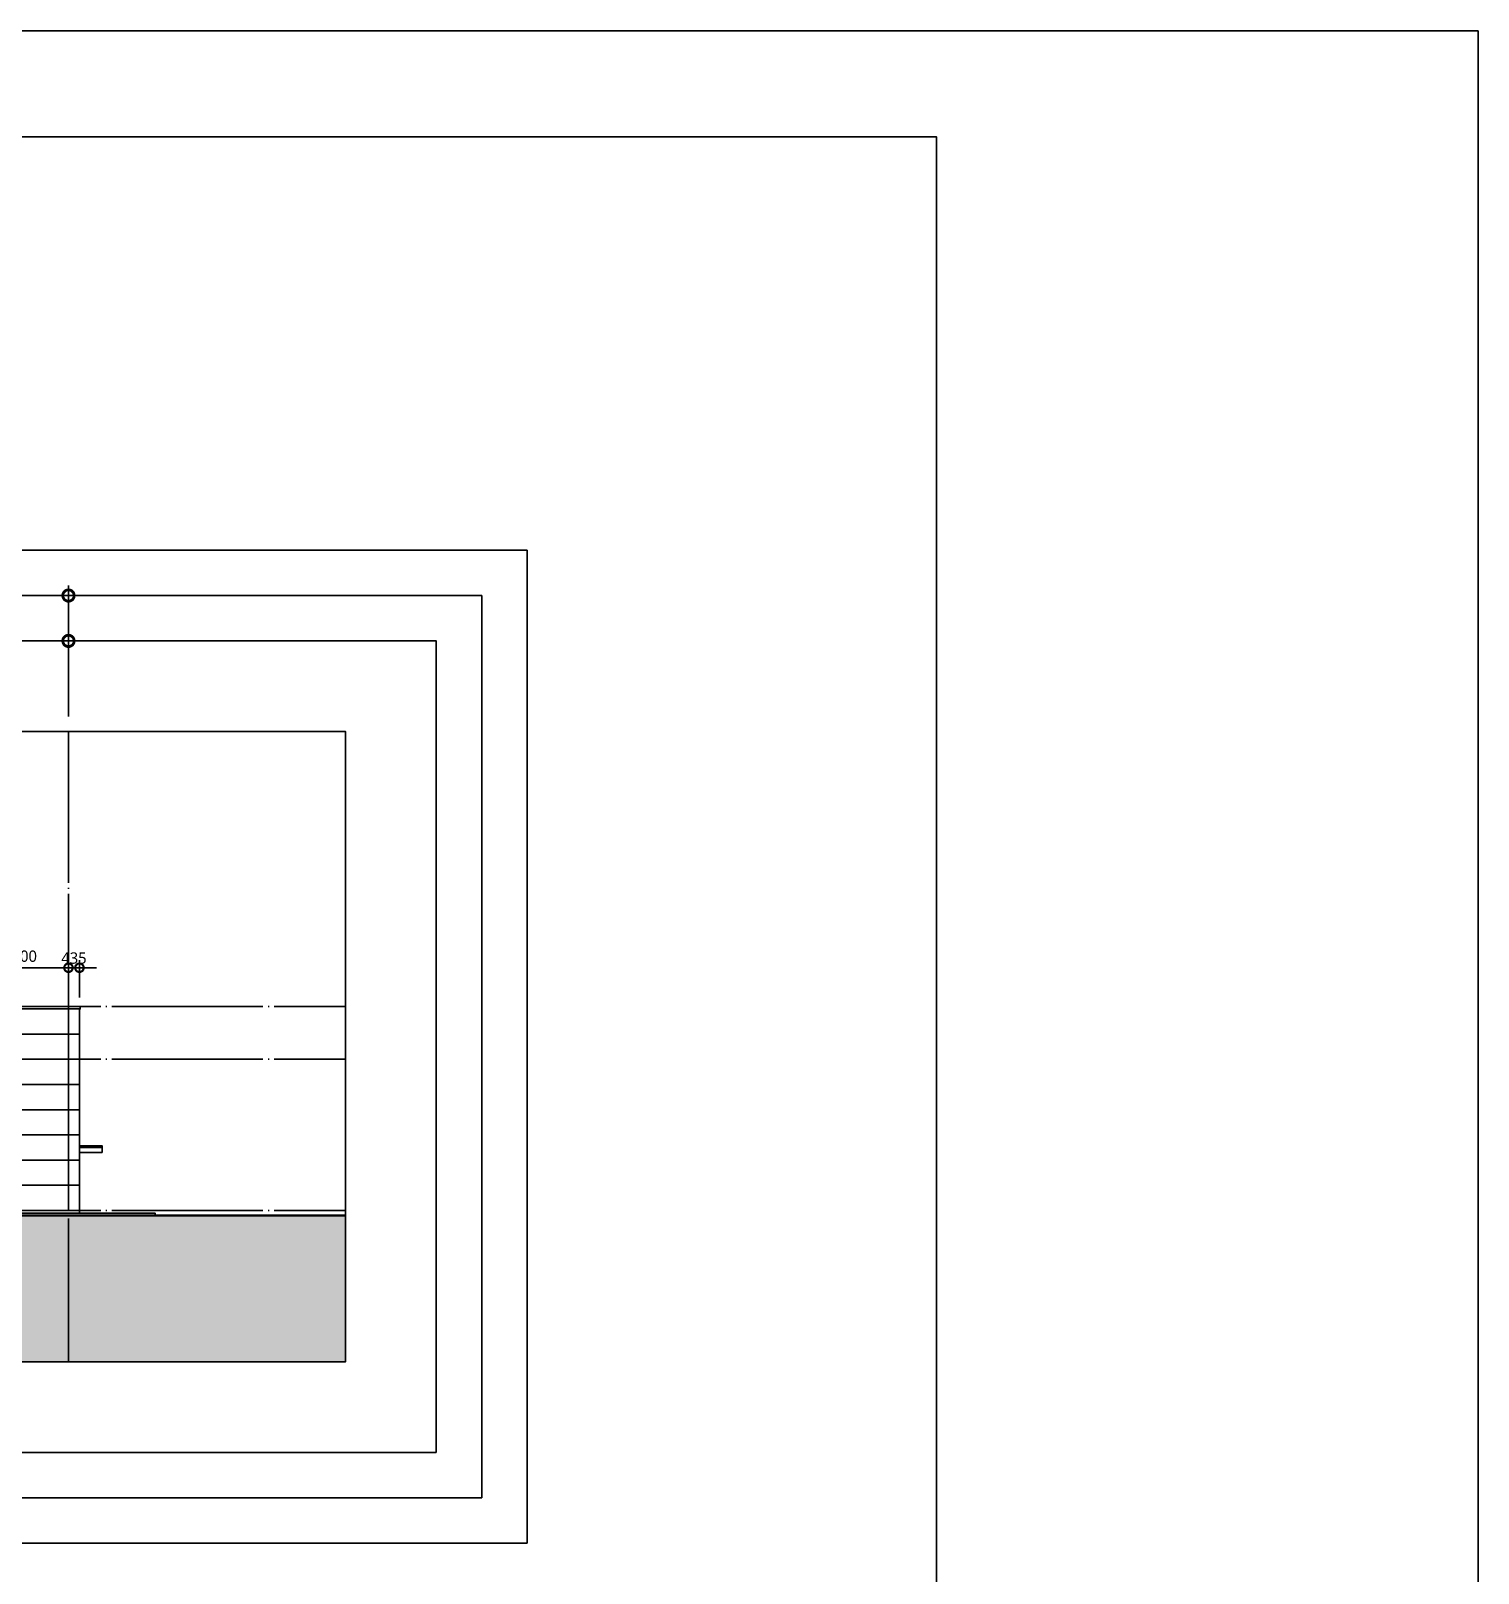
# Model space of a CAD drawing. Header units: millimetres. Extents: x -2325 to 334075, y -552635 to -11738.
# Drawn here: x 276631 to 334075, y -89843 to -28650 of the extents above; entities that cross this region are included whole.
import ezdxf

# ---------------------------------------------------------------- set-up
doc = ezdxf.new("R2010")
doc.units = ezdxf.units.MM
doc.header["$LTSCALE"] = 200
doc.linetypes.add('CEN-GAUN', pattern=[32.2, 30, -1, 0.2, -1])
doc.layers.get('DEFPOINTS').update_dxf_attribs({"color": 137})
doc.layers.add('CEN', color=1, linetype='CEN-GAUN', plot=False)
doc.layers.add('임시 치수선', color=8, linetype='Continuous', plot=False)
for name, color, linetype in [('ELE-3', 3, 'Continuous'), ('ELE-4', 4, 'Continuous'), ('ELE-6', 6, 'Continuous'), ('ELE-8', 8, 'Continuous'), ('HAT', 8, 'Continuous'), ('PDF_0', 7, 'Continuous'), ('SOL-254', 254, 'Continuous')]:
    doc.layers.add(name, color=color, linetype=linetype)
doc.styles.add('$0$스타일1', font='malgun.ttf')
doc.dimstyles.new('CJA', dxfattribs={"dimscale": 300, "dimtxt": 2.7, "dimasz": 1, "dimexe": 2, "dimexo": 3, "dimgap": 1, "dimtad": 1, "dimdec": 0, "dimzin": 1, "dimdsep": 46, "dimlunit": 6, "dimtxsty": '$0$스타일1', "dimblk": 'CJDOT', "dimcen": 0.09, "dimdle": 1, "dimclrd": 256, "dimclre": 256, "dimclrt": 3, "dimadec": 0, "dimazin": 0, "dimtfac": 1, "dimtdec": 0, "dimtix": 1, "dimtmove": 2, "dimatfit": 3, "dimldrblk": 'CJDOT', "dimfxl": 1, "dimtolj": 1, "dimtzin": 1, "dimarcsym": 0})

# ---------------------------------------------------------------- blocks, each defined once
blk = doc.blocks.new('_DotSmall')
at = {"color": 0, "linetype": 'ByBlock', "const_width": 0.5}
blk.add_lwpolyline([(-0.0625, 0, 1), (0.0625, 0, 1)], format="xyb", close=True, dxfattribs=at)
blk = doc.blocks.new('*D73')
at = {"layer": 'DEFPOINTS', "lineweight": -2, "transparency": 16777216}
for p, q in [((207125, -55855), (207125, -50655)), ((278125, -55855), (278125, -50655)), ((278525, -51055), (206725, -51055))]:
    blk.add_line(p, q, dxfattribs=at)
at = {"layer": 'DEFPOINTS', "color": 0, "transparency": 16777216}
for p in [(207125, -51055), (207125, -56455), (278125, -56455)]:
    blk.add_point(p, dxfattribs=at)
at = {"layer": 'DEFPOINTS', "lineweight": -2, "transparency": 16777216, "xscale": 900, "yscale": 900, "zscale": 900, "rotation": 180}
blk.add_blockref('_DotSmall', (207125, -51055), dxfattribs=at)
at = {"layer": 'DEFPOINTS', "lineweight": -2, "transparency": 16777216, "xscale": 900, "yscale": 900, "zscale": 900}
blk.add_blockref('_DotSmall', (278125, -51055), dxfattribs=at)
at = {"layer": 'DEFPOINTS', "color": 3, "transparency": 16777216, "insert": (242625, -50493), "char_height": 600, "attachment_point": 5, "style": '$0$스타일1'}
blk.add_mtext('\\A1;71,000', dxfattribs=at)
blk = doc.blocks.new('CJDOT')
blk.add_line((-2, 0), (2, 0))
at = {"const_width": 0.5}
blk.add_lwpolyline([(-0.25, 0, 1), (0.25, 0, 1)], format="xyb", close=True, dxfattribs=at)
blk = doc.blocks.new('*D74')
at = {"layer": 'DEFPOINTS', "lineweight": -2, "transparency": 16777216}
for p, q in [((266125, -55855), (266125, -52455)), ((278125, -55855), (278125, -52455)), ((278525, -52855), (265725, -52855))]:
    blk.add_line(p, q, dxfattribs=at)
at = {"layer": 'DEFPOINTS', "color": 0, "transparency": 16777216}
for p in [(266125, -52855), (266125, -56455), (278125, -56455)]:
    blk.add_point(p, dxfattribs=at)
at = {"layer": 'DEFPOINTS', "lineweight": -2, "transparency": 16777216, "xscale": 900, "yscale": 900, "zscale": 900, "rotation": 180}
blk.add_blockref('_DotSmall', (266125, -52855), dxfattribs=at)
at = {"layer": 'DEFPOINTS', "lineweight": -2, "transparency": 16777216, "xscale": 900, "yscale": 900, "zscale": 900}
blk.add_blockref('_DotSmall', (278125, -52855), dxfattribs=at)
at = {"layer": 'DEFPOINTS', "color": 3, "transparency": 16777216, "insert": (272125, -52293), "char_height": 600, "attachment_point": 5, "style": '$0$스타일1'}
blk.add_mtext('\\A1;12,000', dxfattribs=at)
blk = doc.blocks.new('*D83')
at = {"layer": 'DEFPOINTS', "color": 0, "transparency": 16777216}
for p in [(278560, -65823), (278125, -67455), (278560, -67455)]:
    blk.add_point(p, dxfattribs=at)
at = {"layer": '임시 치수선', "lineweight": -2, "transparency": 16777216}
for p, q in [((278125, -65823), (277450, -65823)), ((278125, -67005), (278125, -65523)), ((278125, -65823), (278560, -65823)), ((278560, -67005), (278560, -65523)), ((278560, -65823), (279235, -65823))]:
    blk.add_line(p, q, dxfattribs=at)
at = {"layer": '임시 치수선', "lineweight": -2, "transparency": 16777216, "xscale": 675, "yscale": 675, "zscale": 675}
blk.add_blockref('_DotSmall', (278125, -65823), dxfattribs=at)
at = {"layer": '임시 치수선', "lineweight": -2, "transparency": 16777216, "xscale": 675, "yscale": 675, "zscale": 675, "rotation": 180}
blk.add_blockref('_DotSmall', (278560, -65823), dxfattribs=at)
at = {"layer": '임시 치수선', "color": 3, "transparency": 16777216, "insert": (278342, -65441), "char_height": 450, "attachment_point": 5, "style": '$0$스타일1'}
blk.add_mtext('\\A1;435', dxfattribs=at)
blk = doc.blocks.new('*D122')
at = {"layer": 'DEFPOINTS', "color": 0, "transparency": 16777216}
for p in [(278125, -65823), (274125, -67455), (278125, -67455)]:
    blk.add_point(p, dxfattribs=at)
at = {"layer": '임시 치수선', "lineweight": -2, "transparency": 16777216}
for p, q in [((273825, -65823), (278425, -65823)), ((274125, -67005), (274125, -65523)), ((278125, -67005), (278125, -65523))]:
    blk.add_line(p, q, dxfattribs=at)
at = {"layer": '임시 치수선', "lineweight": -2, "transparency": 16777216, "xscale": 675, "yscale": 675, "zscale": 675, "rotation": 180}
blk.add_blockref('_DotSmall', (274125, -65823), dxfattribs=at)
at = {"layer": '임시 치수선', "lineweight": -2, "transparency": 16777216, "xscale": 675, "yscale": 675, "zscale": 675}
blk.add_blockref('_DotSmall', (278125, -65823), dxfattribs=at)
at = {"layer": '임시 치수선', "color": 3, "transparency": 16777216, "insert": (276125, -65403), "char_height": 450, "attachment_point": 5, "style": '$0$스타일1'}
blk.add_mtext('\\A1;4,000', dxfattribs=at)

msp = doc.modelspace()

# ---------------------------------------------------------------- hatches: boundary and pattern name
at = {"layer": 'PDF_0', "transparency": 33554559}
h = msp.add_hatch(color=256, dxfattribs=at)
h.paths.add_polyline_path([(289827.6, -63961.4), (289831.4, -63961.4), (289831.4, -63961.4), (289829.5, -63961.4), (289829.5, -63961.4), (289829.5, -63961.4), (289829.5, -63961.4), (289827.6, -63961.4)], flags=0)
h.paths.add_polyline_path([(289829.5, -63961.4), (289829.5, -63961.4), (289829.5, -63961.4), (289829.5, -63961.4), (289829.5, -63961.4), (289829.5, -63961.4), (289829.5, -63961.4), (289829.5, -63961.4), (289829.5, -63961.4), (289829.5, -63961.4), (289829.5, -63961.4), (289831.4, -63961.4), (289831.4, -63961.4), (289827.6, -63961.4), (289827.6, -63961.4)], flags=0)
h.paths.add_polyline_path([(289829.5, -63959.4), (289829.5, -63959.4), (289829.5, -63959.4), (289829.5, -63959.4), (289829.5, -63959.4), (289829.5, -63959.4), (289829.5, -63959.4), (289829.5, -63959.4), (289829.5, -63959.4), (289829.5, -63959.4), (289829.5, -63959.4), (289829.5, -63959.4), (289829.5, -63959.4), (289829.5, -63959.4), (289829.5, -63959.4), (289829.5, -63959.4), (289829.5, -63959.4), (289829.5, -63959.4), (289829.5, -63959.4), (289829.5, -63959.4), (289829.5, -63959.4), (289829.5, -63959.4), (289829.5, -63959.4), (289829.5, -63959.4), (289829.5, -63959.4), (289829.5, -63959.4), (289829.5, -63959.4), (289829.5, -63959.4), (289829.5, -63959.4), (289829.5, -63959.4), (289829.5, -63959.4), (289829.5, -63959.4), (289829.5, -63959.4), (289829.5, -63959.4), (289829.5, -63959.4), (289829.5, -63959.4), (289829.5, -63959.4), (289829.5, -63959.4), (289829.5, -63959.4), (289829.5, -63959.4), (289829.5, -63959.4), (289829.5, -63959.4), (289829.5, -63959.4), (289829.5, -63959.4), (289829.5, -63959.4), (289829.5, -63959.4), (289829.5, -63959.4), (289829.5, -63959.4), (289829.5, -63959.4), (289829.5, -63959.4), (289829.5, -63959.4), (289829.5, -63959.4), (289829.5, -63959.4), (289829.5, -63959.4), (289829.5, -63959.4), (289829.5, -63959.4), (289829.5, -63959.4), (289829.5, -63959.4), (289829.5, -63959.4), (289829.5, -63959.4), (289829.5, -63959.4), (289829.5, -63959.4), (289829.5, -63959.4), (289829.5, -63959.4), (289829.5, -63959.4), (289829.5, -63959.4), (289829.5, -63959.4), (289829.5, -63959.4), (289829.5, -63959.4), (289829.5, -63959.4), (289829.5, -63959.4), (289829.5, -63959.4), (289829.5, -63959.4), (289829.5, -63959.4), (289829.5, -63959.4), (289829.5, -63959.4), (289829.5, -63959.4), (289829.5, -63959.4), (289829.5, -63959.4), (289829.5, -63959.4), (289829.5, -63959.4), (289829.5, -63959.4), (289829.5, -63959.4), (289829.5, -63959.4), (289829.5, -63959.4), (289829.5, -63959.4), (289829.5, -63959.4), (289829.5, -63959.4), (289829.5, -63959.4), (289829.5, -63959.4), (289829.5, -63959.4), (289829.5, -63959.4), (289829.5, -63959.4), (289829.5, -63959.4), (289829.5, -63959.4), (289829.5, -63959.4), (289829.5, -63959.4), (289829.5, -63959.4), (289829.5, -63959.4), (289829.5, -63959.4), (289829.5, -63959.4), (289829.5, -63959.4), (289829.5, -63959.4), (289829.5, -63959.4), (289829.5, -63959.4), (289829.5, -63959.4), (289829.5, -63959.4), (289829.5, -63959.4), (289829.5, -63959.4), (289829.5, -63959.4), (289829.5, -63959.4), (289829.5, -63959.4), (289829.5, -63959.4), (289829.5, -63959.4), (289829.5, -63959.4), (289829.5, -63959.4), (289829.5, -63959.4), (289829.5, -63959.4), (289829.5, -63959.4), (289829.5, -63959.4)], flags=0)
h = msp.add_hatch(color=256, dxfattribs=at)
h.paths.add_polyline_path([(289827.6, -63961.4), (289831.4, -63961.4), (289831.4, -63961.4), (289829.5, -63961.4), (289829.5, -63961.4), (289829.5, -63961.4), (289829.5, -63961.4), (289827.6, -63961.4)], flags=0)
h.paths.add_polyline_path([(289829.5, -63961.4), (289829.5, -63961.4), (289829.5, -63961.4), (289829.5, -63961.4), (289829.5, -63961.4), (289829.5, -63961.4), (289829.5, -63961.4), (289829.5, -63961.4), (289829.5, -63961.4), (289829.5, -63961.4), (289829.5, -63961.4), (289831.4, -63961.4), (289831.4, -63961.4), (289827.6, -63961.4), (289827.6, -63961.4)], flags=0)
h.paths.add_polyline_path([(289829.5, -63959.4), (289829.5, -63959.4), (289829.5, -63959.4), (289829.5, -63959.4), (289829.5, -63959.4), (289829.5, -63959.4), (289829.5, -63959.4), (289829.5, -63959.4), (289829.5, -63959.4), (289829.5, -63959.4), (289829.5, -63959.4), (289829.5, -63959.4), (289829.5, -63959.4), (289829.5, -63959.4), (289829.5, -63959.4), (289829.5, -63959.4), (289829.5, -63959.4), (289829.5, -63959.4), (289829.5, -63959.4), (289829.5, -63959.4), (289829.5, -63959.4), (289829.5, -63959.4), (289829.5, -63959.4), (289829.5, -63959.4), (289829.5, -63959.4), (289829.5, -63959.4), (289829.5, -63959.4), (289829.5, -63959.4), (289829.5, -63959.4), (289829.5, -63959.4), (289829.5, -63959.4), (289829.5, -63959.4), (289829.5, -63959.4), (289829.5, -63959.4), (289829.5, -63959.4), (289829.5, -63959.4), (289829.5, -63959.4), (289829.5, -63959.4), (289829.5, -63959.4), (289829.5, -63959.4), (289829.5, -63959.4), (289829.5, -63959.4), (289829.5, -63959.4), (289829.5, -63959.4), (289829.5, -63959.4), (289829.5, -63959.4), (289829.5, -63959.4), (289829.5, -63959.4), (289829.5, -63959.4), (289829.5, -63959.4), (289829.5, -63959.4), (289829.5, -63959.4), (289829.5, -63959.4), (289829.5, -63959.4), (289829.5, -63959.4), (289829.5, -63959.4), (289829.5, -63959.4), (289829.5, -63959.4), (289829.5, -63959.4), (289829.5, -63959.4), (289829.5, -63959.4), (289829.5, -63959.4), (289829.5, -63959.4), (289829.5, -63959.4), (289829.5, -63959.4), (289829.5, -63959.4), (289829.5, -63959.4), (289829.5, -63959.4), (289829.5, -63959.4), (289829.5, -63959.4), (289829.5, -63959.4), (289829.5, -63959.4), (289829.5, -63959.4), (289829.5, -63959.4), (289829.5, -63959.4), (289829.5, -63959.4), (289829.5, -63959.4), (289829.5, -63959.4), (289829.5, -63959.4), (289829.5, -63959.4), (289829.5, -63959.4), (289829.5, -63959.4), (289829.5, -63959.4), (289829.5, -63959.4), (289829.5, -63959.4), (289829.5, -63959.4), (289829.5, -63959.4), (289829.5, -63959.4), (289829.5, -63959.4), (289829.5, -63959.4), (289829.5, -63959.4), (289829.5, -63959.4), (289829.5, -63959.4), (289829.5, -63959.4), (289829.5, -63959.4), (289829.5, -63959.4), (289829.5, -63959.4), (289829.5, -63959.4), (289829.5, -63959.4), (289829.5, -63959.4), (289829.5, -63959.4), (289829.5, -63959.4), (289829.5, -63959.4), (289829.5, -63959.4), (289829.5, -63959.4), (289829.5, -63959.4), (289829.5, -63959.4), (289829.5, -63959.4), (289829.5, -63959.4), (289829.5, -63959.4), (289829.5, -63959.4), (289829.5, -63959.4), (289829.5, -63959.4), (289829.5, -63959.4), (289829.5, -63959.4), (289829.5, -63959.4), (289829.5, -63959.4), (289829.5, -63959.4), (289829.5, -63959.4), (289829.5, -63959.4)], flags=0)
h = msp.add_hatch(color=256, dxfattribs=at)
h.paths.add_polyline_path([(289871.8, -63961.4), (289871.8, -63961.4), (289873.7, -63961.4), (289873.7, -63961.4), (289871.8, -63961.4), (289871.8, -63961.4), (289871.8, -63961.4), (289871.8, -63961.4), (289871.8, -63961.4), (289871.8, -63961.4), (289871.8, -63961.4), (289871.8, -63961.4), (289871.8, -63961.4), (289871.8, -63961.4), (289871.8, -63961.4)], flags=0)
h.paths.add_polyline_path([(289871.8, -63961.4), (289871.8, -63961.4), (289873.7, -63961.4), (289873.7, -63961.4)], flags=0)
h.paths.add_polyline_path([(289871.8, -63959.4), (289871.8, -63959.4), (289873.7, -63959.4), (289873.7, -63959.4), (289871.8, -63959.4), (289871.8, -63959.4), (289871.8, -63959.4), (289871.8, -63959.4), (289871.8, -63959.4), (289871.8, -63959.4), (289871.8, -63959.4), (289871.8, -63959.4), (289871.8, -63959.4), (289871.8, -63959.4), (289871.8, -63959.4)], flags=0)
h = msp.add_hatch(color=256, dxfattribs=at)
h.paths.add_polyline_path([(289871.8, -63961.4), (289871.8, -63961.4), (289873.7, -63961.4), (289873.7, -63961.4), (289871.8, -63961.4), (289871.8, -63961.4), (289871.8, -63961.4), (289871.8, -63961.4), (289871.8, -63961.4), (289871.8, -63961.4), (289871.8, -63961.4), (289871.8, -63961.4), (289871.8, -63961.4), (289871.8, -63961.4), (289871.8, -63961.4)], flags=0)
h.paths.add_polyline_path([(289871.8, -63961.4), (289871.8, -63961.4), (289873.7, -63961.4), (289873.7, -63961.4)], flags=0)
h.paths.add_polyline_path([(289871.8, -63959.4), (289871.8, -63959.4), (289873.7, -63959.4), (289873.7, -63959.4), (289871.8, -63959.4), (289871.8, -63959.4), (289871.8, -63959.4), (289871.8, -63959.4), (289871.8, -63959.4), (289871.8, -63959.4), (289871.8, -63959.4), (289871.8, -63959.4), (289871.8, -63959.4), (289871.8, -63959.4), (289871.8, -63959.4)], flags=0)
at = {"layer": 'PDF_0', "true_color": 0xff7f00, "transparency": 33554559}
h = msp.add_hatch(color=30, dxfattribs=at)
h.paths.add_polyline_path([(303280.5, -64341.7), (303203.6, -64341.7), (303280.5, -64341.7)], flags=0)
h.paths.add_polyline_path([(303280.5, -64341.7), (303203.6, -64341.7), (303280.5, -64341.7)], flags=0)
h.paths.add_polyline_path([(303280.5, -64341.7), (303205.5, -64341.7), (303280.5, -64341.7)], flags=0)
h = msp.add_hatch(color=30, dxfattribs=at)
h.paths.add_polyline_path([(303280.5, -64341.7), (303203.6, -64341.7), (303280.5, -64341.7)], flags=0)
h.paths.add_polyline_path([(303280.5, -64341.7), (303203.6, -64341.7), (303280.5, -64341.7)], flags=0)
h.paths.add_polyline_path([(303280.5, -64341.7), (303205.5, -64341.7), (303280.5, -64341.7)], flags=0)
h = msp.add_hatch(color=30, dxfattribs=at)
h.paths.add_polyline_path([(303276.6, -64337.9), (303215.1, -64337.9), (303276.6, -64337.9)], flags=0)
h.paths.add_polyline_path([(303276.6, -64337.9), (303215.1, -64337.9), (303276.6, -64337.9)], flags=0)
h.paths.add_polyline_path([(303276.6, -64337.9), (303215.1, -64337.9), (303276.6, -64337.9)], flags=0)
h = msp.add_hatch(color=30, dxfattribs=at)
h.paths.add_polyline_path([(303276.6, -64337.9), (303215.1, -64337.9), (303276.6, -64337.9)], flags=0)
h.paths.add_polyline_path([(303276.6, -64337.9), (303215.1, -64337.9), (303276.6, -64337.9)], flags=0)
h.paths.add_polyline_path([(303276.6, -64337.9), (303215.1, -64337.9), (303276.6, -64337.9)], flags=0)
h = msp.add_hatch(color=30, dxfattribs=at)
h.paths.add_polyline_path([(303267, -64330.2), (303232.4, -64330.2), (303267, -64330.2)], flags=0)
h.paths.add_polyline_path([(303267, -64330.2), (303232.4, -64330.2), (303267, -64330.2)], flags=0)
h.paths.add_polyline_path([(303267, -64330.2), (303232.4, -64330.2), (303267, -64330.2)], flags=0)
h = msp.add_hatch(color=30, dxfattribs=at)
h.paths.add_polyline_path([(303267, -64330.2), (303232.4, -64330.2), (303267, -64330.2)], flags=0)
h.paths.add_polyline_path([(303267, -64330.2), (303232.4, -64330.2), (303267, -64330.2)], flags=0)
h.paths.add_polyline_path([(303267, -64330.2), (303232.4, -64330.2), (303267, -64330.2)], flags=0)
h = msp.add_hatch(color=30, dxfattribs=at)
h.paths.add_polyline_path([(303265.1, -64328.3), (303236.3, -64328.3), (303265.1, -64328.3)], flags=0)
h.paths.add_polyline_path([(303265.1, -64328.3), (303236.3, -64328.3), (303265.1, -64328.3)], flags=0)
h.paths.add_polyline_path([(303265.1, -64328.3), (303236.3, -64328.3), (303265.1, -64328.3)], flags=0)
h = msp.add_hatch(color=30, dxfattribs=at)
h.paths.add_polyline_path([(303265.1, -64328.3), (303236.3, -64328.3), (303265.1, -64328.3)], flags=0)
h.paths.add_polyline_path([(303265.1, -64328.3), (303236.3, -64328.3), (303265.1, -64328.3)], flags=0)
h.paths.add_polyline_path([(303265.1, -64328.3), (303236.3, -64328.3), (303265.1, -64328.3)], flags=0)
h = msp.add_hatch(color=30, dxfattribs=at)
h.paths.add_polyline_path([(303261.3, -64326.4), (303240.1, -64326.4), (303261.3, -64326.4)], flags=0)
h.paths.add_polyline_path([(303261.3, -64326.4), (303240.1, -64326.4), (303261.3, -64326.4)], flags=0)
h.paths.add_polyline_path([(303261.3, -64326.4), (303240.1, -64326.4), (303261.3, -64326.4)], flags=0)
h = msp.add_hatch(color=30, dxfattribs=at)
h.paths.add_polyline_path([(303261.3, -64326.4), (303240.1, -64326.4), (303261.3, -64326.4)], flags=0)
h.paths.add_polyline_path([(303261.3, -64326.4), (303240.1, -64326.4), (303261.3, -64326.4)], flags=0)
h.paths.add_polyline_path([(303261.3, -64326.4), (303240.1, -64326.4), (303261.3, -64326.4)], flags=0)
at = {"layer": 'SOL-254'}
h = msp.add_hatch(color=253, dxfattribs=at)
h.dxf.hatch_style = 1
h.paths.add_polyline_path([(289125, -75655.1), (196125, -75655.1), (196125, -81455.1), (289125, -81455.1)])

# ---------------------------------------------------------------- linework, layer by layer
at = {"layer": 'CEN'}
for p, q in [((278125, -56455.1), (278125, -81455.1)), ((196125, -67355.1), (289125, -67355.1)), ((196125, -69455.1), (289125, -69455.1)), ((196125, -75455.1), (289125, -75455.1))]:
    msp.add_line(p, q, dxfattribs=at)
at = {"layer": 'DEFPOINTS'}
for points in [[(165875, -28650), (334075, -28650), (334075, -147450), (165875, -147450)], [(312575, -143250), (175175, -143250), (175175, -32850), (312575, -32850)], [(296325, -88655.1), (296325, -49255.1), (188925, -49255.1), (188925, -88655.1)], [(294525, -86855.1), (294525, -51055.1), (190725, -51055.1), (190725, -86855.1)], [(292725, -85055.1), (292725, -52855.1), (192525, -52855.1), (192525, -85055.1)], [(289125, -81455.1), (289125, -56455.1), (196125, -56455.1), (196125, -81455.1)]]:
    msp.add_lwpolyline(points, close=True, dxfattribs=at)
at = {"layer": 'ELE-3'}
msp.add_line((278560, -75455.1), (278560, -75555.1), dxfattribs=at)
for points in [[(278560, -67455.1), (278590, -67455.1), (278590, -67355.1), (228625, -67355.1)], [(278560, -75455.1), (278560, -67455.1), (228625, -67455.1)]]:
    msp.add_lwpolyline(points, dxfattribs=at)
at = {"layer": 'ELE-3', "const_width": 100}
msp.add_lwpolyline([(289125, -75655.1), (196125, -75655.1)], dxfattribs=at)
at = {"layer": 'ELE-4'}
msp.add_lwpolyline([(228625, -75455.1), (278560, -75455.1)], dxfattribs=at)
at = {"layer": 'ELE-6'}
msp.add_lwpolyline([(258695, -75655.1), (258695, -75555.1), (281560, -75555.1), (281560, -75655.1)], dxfattribs=at)
at = {"layer": 'ELE-8'}
msp.add_line((279460, -72955.1), (278560, -72955.1), dxfattribs=at)
msp.add_lwpolyline([(279460, -73155.1), (278560, -73155.1), (278560, -72885.1), (279460, -72885.1)], close=True, dxfattribs=at)
at = {"layer": 'HAT'}
msp.add_line((278125, -75455.1), (278125, -67355.1), dxfattribs=at)
at = {"layer": 'HAT', "ltscale": 0.5}
for points in [[(228625, -68455.1), (278560, -68455.1)], [(228625, -69455.1), (278560, -69455.1)], [(228625, -70455.1), (278560, -70455.1)], [(228625, -71455.1), (278560, -71455.1)], [(228625, -72455.1), (278560, -72455.1)], [(261725, -73455.1), (278560, -73455.1)], [(261725, -74455.1), (278560, -74455.1)]]:
    msp.add_lwpolyline(points, dxfattribs=at)
at = {"layer": 'SOL-254', "color": 253}
msp.add_lwpolyline([(289125, -75655.1), (196125, -75655.1), (196125, -81455.1), (289125, -81455.1)], close=True, dxfattribs=at)

# ---------------------------------------------------------------- dimensions: what is measured, and where the dimension line sits
at = {"layer": 'DEFPOINTS'}
for base, p2, picture, middle in [((207125, -51055.1), (207125, -56455.1), '*D73', (242625, -50493.1)), ((266125, -52855.1), (266125, -56455.1), '*D74', (272125, -52293.1))]:
    dim = msp.add_linear_dim(base=base, p1=(278125, -56455.1), p2=p2, dimstyle='CJA', override={"dimscale": 200, "dimtxt": 3, "dimasz": 4.5, "dimblk1": 'DotSmall', "dimblk2": 'DotSmall', "dimsah": 1, "dimdle": 2}, dxfattribs=at)
    dim.commit()
    dim.dimension.update_dxf_attribs({"geometry": picture, "text_midpoint": middle})
at = {"layer": '임시 치수선'}
for base, p1, p2, picture, middle in [((278125, -65823.1), (274125, -67455.1), (278125, -67455.1), '*D122', (276125, -65402.9)), ((278560, -65823.1), (278125, -67455.1), (278560, -67455.1), '*D83', (278342.5, -65440.6))]:
    dim = msp.add_linear_dim(base=base, p1=p1, p2=p2, dimstyle='CJA', override={"dimscale": 150, "dimtxt": 3, "dimasz": 4.5, "dimblk1": 'DotSmall', "dimblk2": 'DotSmall', "dimsah": 1, "dimdle": 2}, dxfattribs=at)
    dim.commit()
    dim.dimension.update_dxf_attribs({"geometry": picture, "text_midpoint": middle})

doc.saveas('drawing.dxf')
